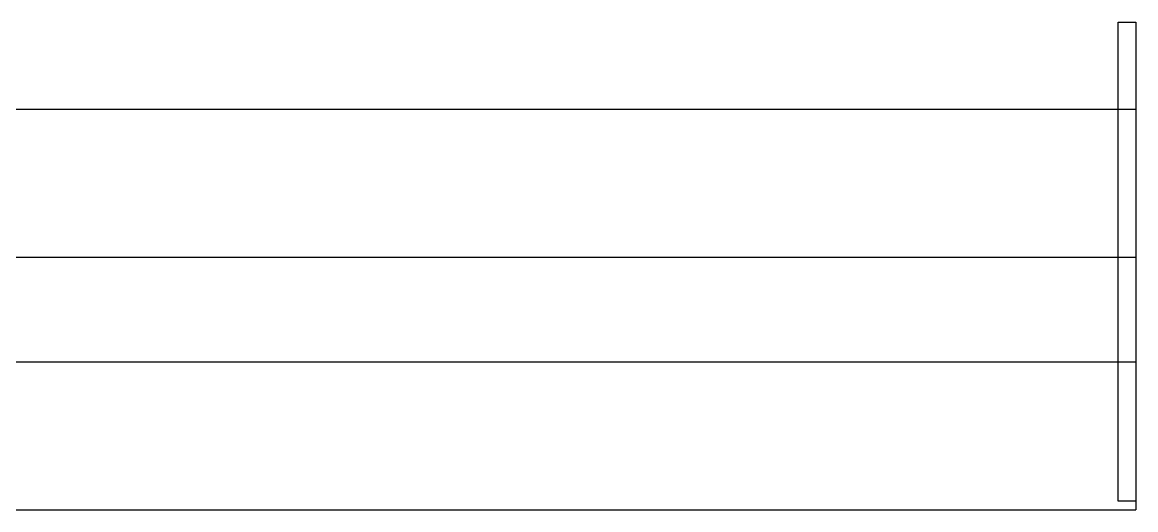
# Model space of a CAD drawing. Header units: inches. Extents: x 702888 to 852715, y 9845 to 271320.
# Drawn here: x 757737 to 758376, y 46572 to 46852 of the extents above; entities that cross this region are included whole.
import ezdxf

# ---------------------------------------------------------------- set-up
doc = ezdxf.new("R2010")
doc.units = ezdxf.units.IN
doc.header["$MEASUREMENT"] = 0
doc.layers.add('chain', color=2, linetype='Continuous', lineweight=5)
doc.layers.add('Conveyor_PF 1', color=30, linetype='Continuous')

# ---------------------------------------------------------------- blocks, each defined once
blk = doc.blocks.new('A$C67e8cd4e')
at = {"layer": 'Conveyor_PF 1'}
for p, q in [((6000, 229.86, 29355.5), (0, 229.86, 29355.5)), ((6000, 144.86, 29355.5), (0, 144.86, 29355.5)), ((0, 85), (6000, 85)), ((0, 0), (6000, 0)), ((6000, 4.86), (6000, 0))]:
    blk.add_line(p, q, dxfattribs=at)
blk.add_lwpolyline([(5990, 279.86), (6000, 279.86), (6000, 4.86), (5990, 4.86)], close=True, dxfattribs=at)

msp = doc.modelspace()

# ---------------------------------------------------------------- block references
at = {"layer": 'chain', "color": 1}
msp.add_blockref('A$C67e8cd4e', (752375.838, 46571.717, 29355.497), dxfattribs=at)

doc.saveas('drawing.dxf')
